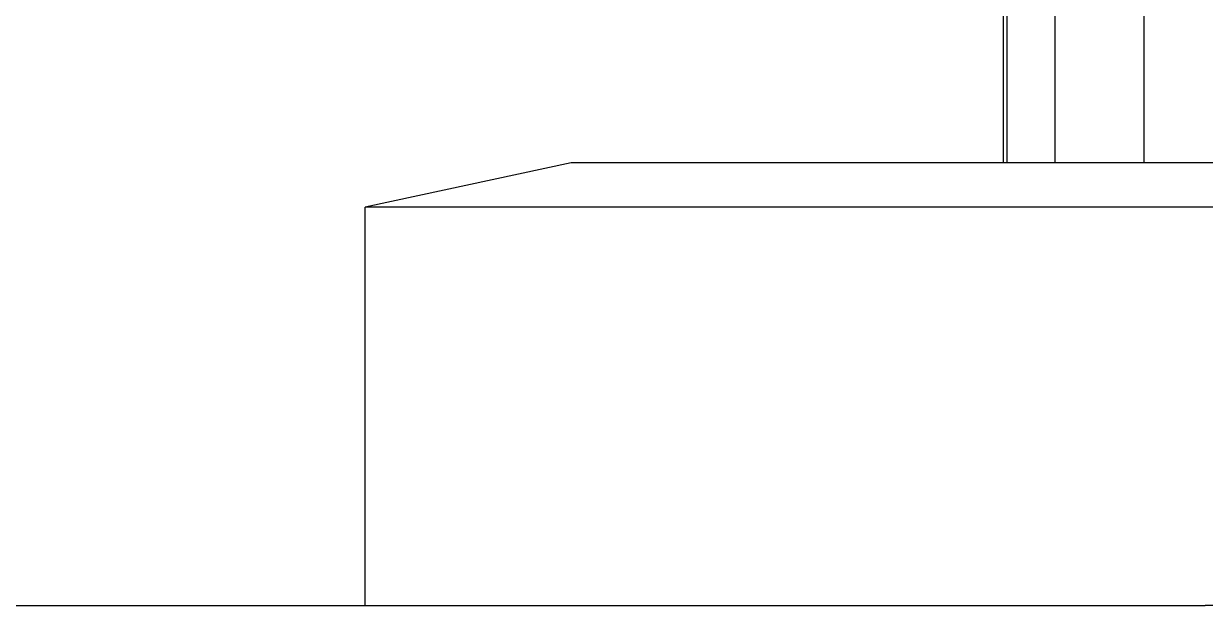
# Model space of a CAD drawing. Header units: millimetres. Extents: x 0 to 100323, y 0 to 59400.
# Drawn here: x 72956 to 74291, y 45945 to 46603 of the extents above; entities that cross this region are included whole.
import ezdxf

# ---------------------------------------------------------------- set-up
doc = ezdxf.new("R2010")
doc.units = ezdxf.units.MM
doc.header["$LTSCALE"] = 100
doc.layers.add('Visible', color=7, linetype='Continuous', lineweight=25)

msp = doc.modelspace()

# ---------------------------------------------------------------- linework, layer by layer
at = {"layer": 'Visible'}
for p, q in [((74062.6, 46445.5), (74062.6, 46845.8)), ((74066.9, 46445.5), (74066.9, 46845.8)), ((74121, 46445.5), (74121, 46845.8)), ((74221.6, 46445.5), (74221.6, 46845.8)), ((73574.3, 46445.5), (73341.6, 46395.5)), ((77168.4, 46445.5), (73574.3, 46445.5)), ((77149.7, 46395.5), (73341.6, 46395.5)), ((73341.6, 45945.5), (73341.6, 46395.5)), ((72129.4, 45945.5), (74290.8, 45945.5)), ((72129.4, 45945.5), (74290.8, 45945.5)), ((77438.2, 45945.5), (74290.8, 45945.5))]:
    msp.add_line(p, q, dxfattribs=at)

doc.saveas('drawing.dxf')
